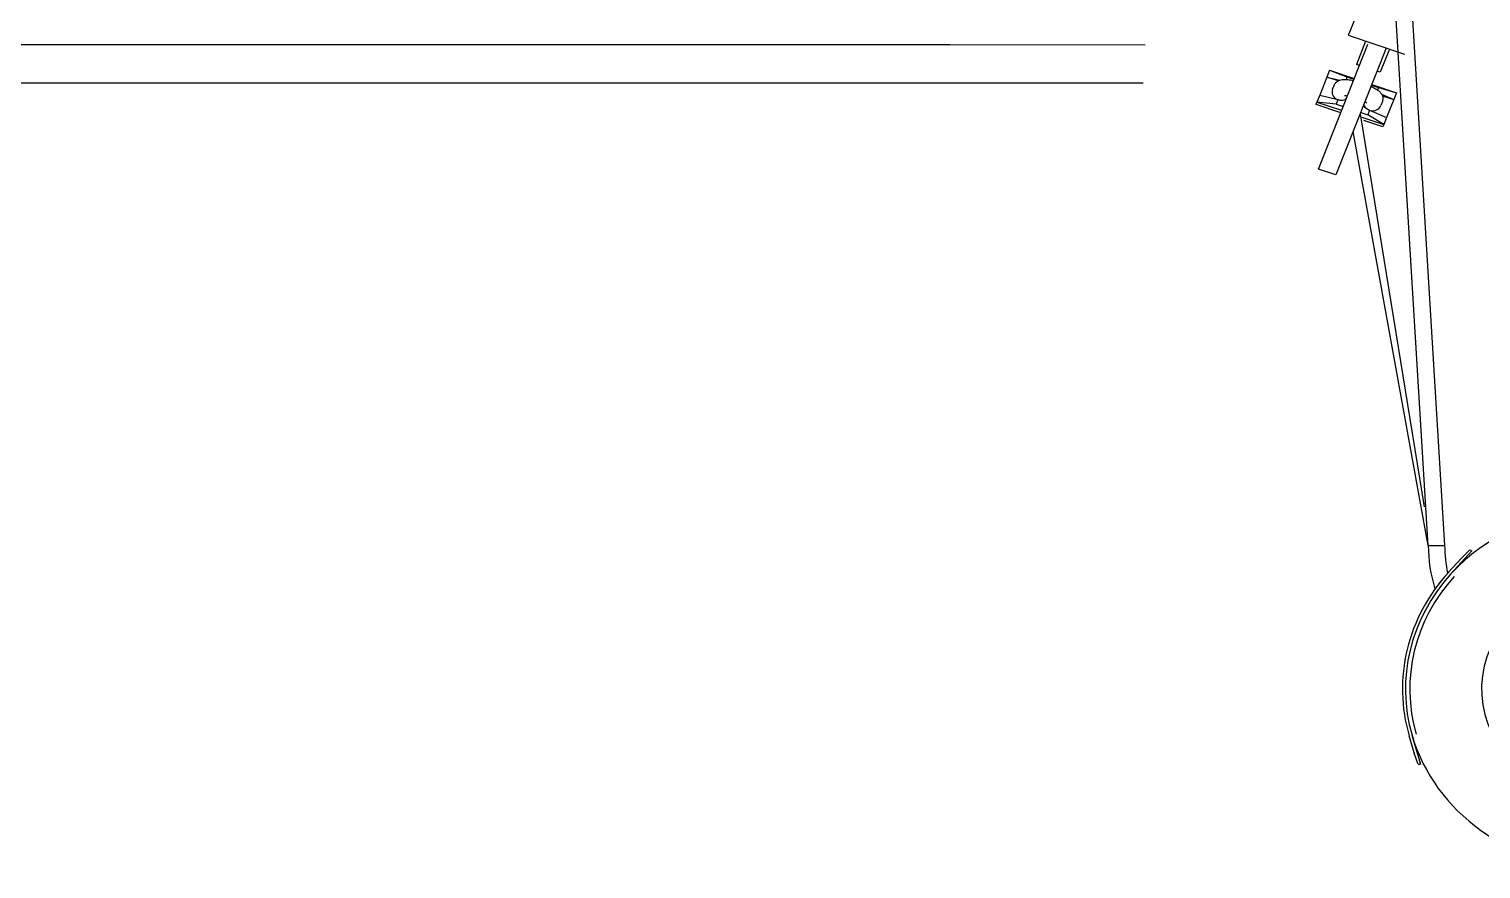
# Model space of a CAD drawing. Extents: x -1899985 to 1774885, y 556286 to 2175695.
# Drawn here: x -666413 to -665253, y 580430 to 581101 of the extents above; entities that cross this region are included whole.
import ezdxf

# ---------------------------------------------------------------- set-up
doc = ezdxf.new("R2010")
doc.units = 0
doc.header["$LTSCALE"] = 10
doc.header["$MEASUREMENT"] = 0
for name, color, linetype in [('20剖面图$0$1', 7, 'Continuous'), ('20剖面图$0$A-LIN-V', 9, 'Continuous'), ('20剖面图$0$N010153-0000010', 7, 'Continuous'), ('20剖面图$0$N080101-0000215_', 7, 'Continuous'), ('20剖面图$0$N090304-0000030_', 7, 'Continuous'), ('20剖面图$0$N090304-0000033_', 7, 'Continuous'), ('20剖面图$0$S-SB', 21, 'Continuous'), ('A-LIN-V', 9, 'Continuous')]:
    doc.layers.add(name, color=color, linetype=linetype)

# ---------------------------------------------------------------- blocks, each defined once
blk = doc.blocks.new('20剖面图$0$rer34')
at = {"layer": '20剖面图$0$1', "color": 1, "linetype": 'Continuous'}
for p, q in [((1599021.2, -76076.7), (1598991.2, -76159.1)), ((1598991.2, -76159.1), (1598990.1, -76162.2)), ((1598990.1, -76162.2), (1599031.3, -76177.3)), ((1598968.1, -76269), (1599004.5, -76169.2)), ((1599017.9, -76172.4), (1598981, -76273.7)), ((1599002.7, -76166.9), (1598996, -76185.4)), ((1599020.2, -76173.2), (1599013.4, -76191.7)), ((1598998.3, -76186.2), (1598996, -76185.4)), ((1599013.4, -76191.7), (1599011.2, -76190.9)), ((1598981, -76273.7), (1598968.1, -76269))]:
    blk.add_line(p, q, dxfattribs=at)
at = {"layer": '20剖面图$0$A-LIN-V', "color": 1}
for p, q in [((1598697.7, -76169.9), (1597320.8, -76169.9)), ((1598841.1, -76170), (1598034.9, -76169.9)), ((1598539, -76200.4), (1596973.8, -76200.4)), ((1598697.7, -76200.4), (1597320.8, -76200.4)), ((1598839.6, -76200.4), (1598604.3, -76200.4))]:
    blk.add_line(p, q, dxfattribs=at)
at = {"layer": '20剖面图$0$N010153-0000010', "color": 1, "linetype": 'Continuous'}
for p, q in [((1598974.4, -76195.6), (1598969.1, -76210.1)), ((1598976.4, -76190.1), (1598974.4, -76195.6)), ((1598982.7, -76198.6), (1598974.4, -76195.6)), ((1598974.4, -76195.6), (1598983.9, -76198.1)), ((1598976.4, -76190.1), (1598994.4, -76196.7)), ((1598976.4, -76190.1), (1598989.1, -76195.3)), ((1598989.1, -76195.3), (1598988.4, -76197.5)), ((1598989.1, -76195.3), (1598994.2, -76197.2)), ((1598978.6, -76205.3), (1598979.7, -76202.2)), ((1599007.2, -76201.9), (1599012.3, -76203.8)), ((1599007.3, -76201.4), (1599025.4, -76208)), ((1599012.3, -76203.8), (1599011.5, -76205.9)), ((1599012.3, -76203.8), (1599025.4, -76208)), ((1599014.4, -76209.2), (1599023.4, -76213.5)), ((1599025.4, -76208), (1599023.4, -76213.5)), ((1598966.4, -76217.4), (1598967.1, -76215.6)), ((1598984.5, -76224), (1598966.4, -76217.4)), ((1598969.1, -76210.1), (1598967.1, -76215.6)), ((1598967.1, -76215.6), (1598985.2, -76222.1)), ((1598981.2, -76217.2), (1598967.1, -76215.6)), ((1598969.1, -76210.1), (1598982.5, -76213.5)), ((1598982.5, -76213.5), (1598981.2, -76217.2)), ((1598981.2, -76217.2), (1598986.3, -76219.1)), ((1599015.1, -76215.1), (1599014, -76218.2)), ((1599015, -76210.4), (1599023.4, -76213.5)), ((1599023.4, -76213.5), (1599018.1, -76227.9)), ((1598999.2, -76223.8), (1599004.3, -76225.7)), ((1599000.1, -76227.6), (1599016.2, -76233.4)), ((1599015.5, -76235.3), (1599001.4, -76230.2)), ((1599005.7, -76221.9), (1599004.3, -76225.7)), ((1599016.2, -76233.4), (1599004.3, -76225.7)), ((1599005.7, -76221.9), (1599018.1, -76227.9)), ((1599018.1, -76227.9), (1599016.2, -76233.4)), ((1599016.2, -76233.4), (1599015.5, -76235.3))]:
    blk.add_line(p, q, dxfattribs=at)
at = {"layer": '20剖面图$0$N010153-0000010', "color": 1, "linetype": 'Continuous', "extrusion": (0, 0, -1)}
for centre, major_axis, start_param, end_param in [((1598984.7, -76207.6), (6.13, -2.23), 1.642098, 3.141593), ((1598985.1, -76206.3), (7.35, -2.68), 0.801346, 1.570796), ((1598984.7, -76207.6), (6.13, -2.23), 0.582865, 1.236795), ((1599008.3, -76214.7), (-7.35, 2.68), 4.712389, 5.48184), ((1599007.8, -76216), (6.13, -2.23), 1.904796, 2.558727), ((1599007.8, -76216), (6.13, -2.23), 0, 1.499495)]:
    blk.add_ellipse(centre, major_axis=major_axis, ratio=0.982113, start_param=start_param, end_param=end_param, dxfattribs=at)
at = {"layer": '20剖面图$0$N010153-0000010', "color": 1, "linetype": 'Continuous'}
for points, knots in [([(1598979.7, -76202.2), (1598980.1, -76201.3), (1598980.8, -76199.9), (1598982.7, -76198.5), (1598984.7, -76197.7), (1598986.7, -76197.4), (1598989.2, -76197.4), (1598991.6, -76197.8), (1598993.4, -76198.2), (1598993.8, -76198.3)], [0, 0, 0, 0, 0.0535796, 0.0986965, 0.1413734, 0.1889338, 0.2506416, 0.3392752, 0.3652917, 0.3652917, 0.3652917, 0.3652917]), ([(1599006.8, -76203.1), (1599007.3, -76203.3), (1599009.1, -76204.2), (1599011.3, -76205.6), (1599013.4, -76207.4), (1599015, -76209.6), (1599015.7, -76212.4), (1599015.3, -76214.1), (1599015.1, -76215.1)], [0.6352942, 0.6352942, 0.6352942, 0.6352942, 0.6720167, 0.7614074, 0.8262121, 0.8925455, 0.9437788, 1, 1, 1, 1]), ([(1598989.3, -76210.7), (1598988.9, -76210.6), (1598988.1, -76210.5), (1598987.6, -76210.5), (1598987.4, -76210.5), (1598987.4, -76210.5)], [0.6856623, 0.6856623, 0.6856623, 0.6856623, 0.7270391, 0.7723749, 0.7934893, 0.7934893, 0.7934893, 0.7934893]), ([(1599003.8, -76216.4), (1599003.8, -76216.4), (1599003.8, -76216.4), (1599003.7, -76216.3), (1599003.2, -76215.9), (1599002.6, -76215.6), (1599002.3, -76215.4)], [0.2067162, 0.2067162, 0.2067162, 0.2067162, 0.2074172, 0.2385505, 0.2794912, 0.3152019, 0.3152019, 0.3152019, 0.3152019])]:
    blk.add_open_spline(points, degree=3, knots=knots, dxfattribs=at)
at = {"layer": '20剖面图$0$N080101-0000215_', "color": 1, "linetype": 'Continuous'}
for p, q in [((1599048.8, -76569.6), (1599021.3, -76077.3)), ((1599033.2, -76077.3), (1599060.8, -76569.6)), ((1598998.8, -76224.8), (1599045.7, -76538.8)), ((1599048.8, -76569.6), (1598993.7, -76238.9)), ((1599048.8, -76569.6), (1599060.8, -76569.6)), ((1599060.8, -76569.6), (1599060.8, -76569.6))]:
    blk.add_line(p, q, dxfattribs=at)
for radius, end in [(126.1, 196.0078), (114.1, 191.2347)]:
    blk.add_arc((1599174.9, -76569.6), radius, 180, end, dxfattribs=at)
at = {"layer": '20剖面图$0$N090304-0000030_', "color": 1, "linetype": 'Continuous'}
for p, q in [((1599063.7, -76590.9), (1599072.8, -76580.1)), ((1599080.8, -76574), (1599065.4, -76592.3)), ((1599072.9, -76580), (1599078.8, -76573.7)), ((1599075.2, -76580.7), (1599075.8, -76581.2)), ((1599080.3, -76573.6), (1599080.8, -76574)), ((1599038.4, -76735.4), (1599034.7, -76721.8)), ((1599036.8, -76721.2), (1599043, -76744.3)), ((1599041.1, -76743.7), (1599038.4, -76735.5)), ((1599041.6, -76735.7), (1599040.8, -76735.9)), ((1599043, -76744.3), (1599042.4, -76744.4))]:
    blk.add_line(p, q, dxfattribs=at)
for centre, radius, start, end in [((1599073.7, -76580.8), 1.09, 136.8103, 140), ((1599079.6, -76574.4), 1.09, 50, 136.8103), ((1599174.9, -76684.2), 142.9, 140, 195), ((1599174.9, -76684.2), 145.1, 140, 167.4994), ((1599174.9, -76684.2), 139.7, 140, 195), ((1599174.9, -76684.2), 145.1, 167.4994, 195), ((1599039.4, -76735.1), 1.09, 195, 198.1897), ((1599042.2, -76743.4), 1.09, 198.1897, 285)]:
    blk.add_arc(centre, radius, start, end, dxfattribs=at)
at = {"layer": '20剖面图$0$N090304-0000033_', "color": 1, "linetype": 'Continuous'}
for radius, start, end in [(142.9, 40, 140), (87, 325.3548, 214.6452), (142.9, 195, 343.4141)]:
    blk.add_arc((1599174.9, -76684.2), radius, start, end, dxfattribs=at)
blk = doc.blocks.new('20剖面图')
at = {"layer": '20剖面图$0$S-SB', "xscale": 1.087878787878788}
blk.add_blockref('20剖面图$0$rer34', (-2404866.7, 657258.1), dxfattribs=at)

msp = doc.modelspace()

# ---------------------------------------------------------------- block references
at = {"layer": 'A-LIN-V'}
msp.add_blockref('20剖面图', (0, 0), dxfattribs=at)

doc.saveas('drawing.dxf')
